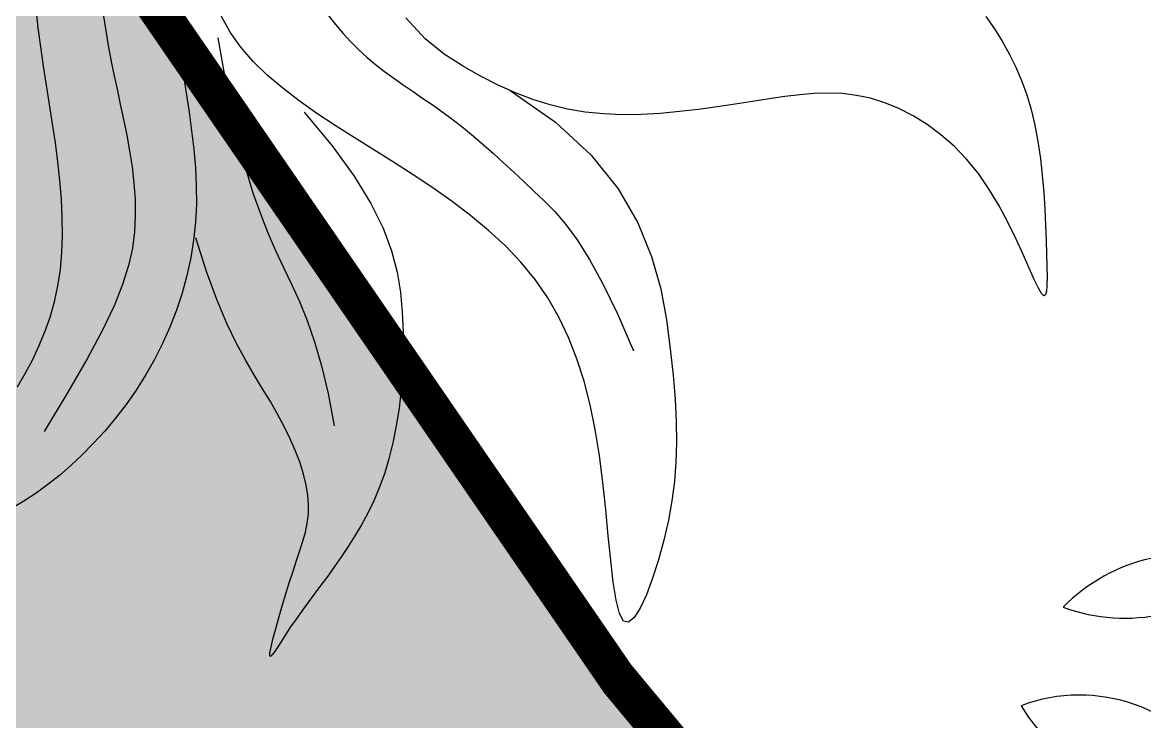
# Model space of a CAD drawing. Header units: millimetres. Extents: x -1030105 to 906887, y -616134 to 1220667.
# Drawn here: x -103671 to -102164, y 506768 to 507707 of the extents above; entities that cross this region are included whole.
import ezdxf

# ---------------------------------------------------------------- set-up
doc = ezdxf.new("R2010")
doc.units = ezdxf.units.MM
doc.header["$MEASUREMENT"] = 0
doc.linetypes.add('DASH', pattern=[0.35, 0.25, -0.1])
doc.linetypes.add('DASHED', pattern=[0.75, 0.5, -0.25])
doc.layers.add('A-Furniture', color=143, linetype='Continuous')
doc.layers.add('A-Tree', color=98, linetype='Continuous')
doc.layers.add('A-Wall', color=6, linetype='Continuous', lineweight=9)

# ---------------------------------------------------------------- blocks, each defined once
blk = doc.blocks.new('FUR')
at = {"layer": 'A-Furniture', "color": 8, "linetype": 'DASH', "ltscale": 50}
blk.add_open_spline([(-52657.18174468336, -15419.7190256638), (-53684.68530343773, -15761.4550650951), (-55944.28394347202, -15850.41732849472), (-58636.63205547673, -13705.47419053549), (-59018.49773840173, -10052.23631551804), (-57876.11176995137, -7685.960731683532), (-56880.61459291968, -6548.248811861849), (-56782.67322703003, -6441.870720701991)], degree=3, knots=[18289.98314026606, 18289.98314026606, 18289.98314026606, 18289.98314026606, 21462.80248467822, 24520.47386172318, 27657.55730020549, 31678.73250156143, 32103.72514403899, 32103.72514403899, 32103.72514403899, 32103.72514403899], dxfattribs=at)
blk = doc.blocks.new('12PPLT06')
at = {"color": 0, "linetype": 'ByBlock'}
for centre, radius, start, end in [((-0.4032495304211281, 0.08753425302614914), 0.08471958333333332, 69.72013800043797, 135.6489100009364), ((-0.4344656137544618, 0.2262255863594476), 0.08471958333333332, 249.720138000438, 315.6489100009364), ((-0.4559597804211464, 0.02465575302611001), 0.07996766666666667, 30.9482359987117, 110.5783939994005), ((-0.4154846970877699, 0.1406452530261504), 0.07996766666666667, 210.9482359987117, 290.5783939994005)]:
    blk.add_arc(centre, radius, start, end, dxfattribs=at)
blk = doc.blocks.new('CAY8')
at = {"color": 0, "linetype": 'ByBlock'}
for p, q in [((587.594332094699, 482.7274387717353), (594.6653872682818, 484.0883997266083)), ((594.6653872682818, 484.0883997266083), (601.9992217712806, 485.0742105147965)), ((601.9992217712806, 485.0742105147965), (609.6396320906588, 485.6723661802625)), ((609.6396320906588, 485.6723661802625), (617.6001742562166, 485.8828667590224)), ((617.6001742562166, 485.8828667590224), (625.7734424629471, 485.7557322617886)), ((625.7734424629471, 485.7557322617886), (634.0217904492038, 485.3534876913272)), ((634.0217904492038, 485.3534876913272), (642.2075719525546, 484.7386580511247)), ((642.2075719525546, 484.7386580511247), (650.193140710895, 483.9737683440781)), ((650.193140710895, 483.9737683440781), (657.8408504617928, 483.1213435736081)), ((567.5198776778652, 476.5187044715731), (574.0653737866178, 478.9300861875254)), ((574.0653737866178, 478.9300861875254), (580.7422597632412, 481.0038326065423)), ((580.7422597632412, 481.0038326065423), (587.594332094699, 482.7274387717353)), ((657.8408504617928, 483.1213435736081), (665.0130549436017, 482.2439087430048)), ((665.0130549436017, 482.2439087430048), (671.5721078933657, 481.4039888552961)), ((671.5721078933657, 481.4039888552961), (677.3834913730698, 480.6474355832634)), ((677.3834913730698, 480.6474355832634), (682.3252007419742, 479.9534072779807)), ((682.3252007419742, 479.9534072779807), (686.2783596820536, 479.2843889587693)), ((686.2783596820536, 479.2843889587693), (689.1240918758067, 478.6028656467188)), ((689.1240918758067, 478.6028656467188), (690.7435210063868, 477.8713223612158)), ((554.6478691141547, 470.7330549730123), (561.0619749493653, 473.7821924145919)), ((561.0619749493653, 473.7821924145919), (567.5198776778652, 476.5187044715731)), ((682.6484609031413, 473.6936077879818), (676.8276924507754, 472.1419452095815)), ((687.0552268439442, 475.0014228683376), (682.6484609031413, 473.6936077879818)), ((689.8279648078915, 476.1081159517871), (687.0552268439442, 475.0014228683376)), ((691.0177707562925, 477.0522441228259), (689.8279648078915, 476.1081159517871)), ((690.7435210063868, 477.8713223612158), (691.0177707562925, 477.0522441228259)), ((662.0953712942155, 468.1320071383034), (653.7594302318776, 465.5861964342712)), ((669.8807273076109, 470.3026675283127), (662.0953712942155, 468.1320071383034)), ((676.8276924507754, 472.1419452095815), (669.8807273076109, 470.3026675283127)), ((645.1607099419507, 462.6214678108681), (636.5870162451993, 459.1940536630736)), ((653.7594302318776, 465.5861964342712), (645.1607099419507, 462.6214678108681)), ((636.5870162451993, 459.1940536630736), (628.3261549623876, 455.2601863848849)), ((628.3261549623876, 455.2601863848849), (620.6200498271082, 450.7948559098168)), ((620.6200498271082, 450.7948559098168), (613.5270962238737, 445.8480823284062)), ((613.5270962238737, 445.8480823284062), (607.0598074487807, 440.4886432690055)), ((607.0598074487807, 440.4886432690055), (601.2306967988425, 434.7853163603595)), ((601.2306967988425, 434.7853163603595), (596.0522775698282, 428.8068792310823)), ((596.0522775698282, 428.8068792310823), (591.5370630591442, 422.6221095103774)), ((591.5370630591442, 422.6221095103774), (587.6975665629525, 416.2997848269242)), ((587.6975665629525, 416.2997848269242), (584.5463013778735, 409.9086828090094)), ((584.5463013778735, 409.9086828090094), (582.0790964049247, 403.4967393815768)), ((582.0790964049247, 403.4967393815768), (580.2250429638898, 397.0285236498476)), ((580.2250429638898, 397.0285236498476), (578.8965479783601, 390.4477630155689)), ((578.8965479783601, 390.4477630155689), (578.0060183729747, 383.6981848801606)), ((578.0060183729747, 383.6981848801606), (577.465861071194, 376.7235166445189)), ((577.465861071194, 376.7235166445189), (577.1884829970022, 369.467485710129)), ((577.1884829970022, 369.467485710129), (577.0862910754313, 361.8738194786729)), ((577.0862910754313, 361.8738194786729), (577.0716922290903, 353.8862453512429)), ((577.0716922290903, 353.8862453512429), (577.0612644822559, 345.4745428444894)), ((577.0612644822559, 345.4745428444894), (576.9882702519917, 336.7126999365737)), ((576.9882702519917, 336.7126999365737), (576.7901430567017, 327.700756720953)), ((576.7901430567017, 327.700756720953), (576.4043164121704, 318.5387532918703)), ((576.4043164121704, 318.5387532918703), (575.7682238371945, 309.326729741997)), ((575.7682238371945, 309.326729741997), (574.8192988474275, 300.1647261651178)), ((574.8192988474275, 300.1647261651178), (573.4949749608804, 291.1527826548208)), ((642.7161815662275, 294.4207004401924), (658.8035235170482, 296.2841502324536)), ((658.8035235170482, 296.2841502324536), (673.9072955171887, 296.67846155794)), ((673.9072955171887, 296.67846155794), (687.8560778239207, 296.2631734687548)), ((687.8560778239207, 296.2631734687548), (700.539868047048, 295.5795651804237)), ((573.4949749608804, 291.1527826548208), (571.732685694582, 282.3909393048907)), ((608.2764667831962, 283.6482292404489), (625.8166894076512, 290.4285731269574)), ((625.8166894076512, 290.4285731269574), (642.7161815662275, 294.4207004401924)), ((700.539868047048, 295.5795651804237), (712.0943332042098, 294.6958765577747)), ((712.0943332042098, 294.6958765577747), (722.7165576653806, 293.562087627879)), ((722.7165576653806, 293.562087627879), (732.6036258015174, 292.1281784167604)), ((732.6036258015174, 292.1281784167604), (741.9526219822674, 290.3441289522107)), ((741.9526219822674, 290.3441289522107), (750.960630577867, 288.1599192607118)), ((750.960630577867, 288.1599192607118), (759.8247359581601, 285.5255293693353)), ((759.8247359581601, 285.5255293693353), (768.7420224939724, 282.3909393048907)), ((571.732685694582, 282.3909393048907), (569.4776853887179, 273.9521420292895)), ((590.2669334361799, 273.4201297277777), (608.2764667831962, 283.6482292404489)), ((768.7420224939724, 282.3909393048907), (777.8068612795269, 278.7457282765408)), ((667.3650333104542, 273.9266104072613), (685.9874255370687, 278.6561099316841)), ((777.8068612795269, 278.7457282765408), (786.7027703078074, 274.737872222142)), ((786.7027703078074, 274.737872222142), (795.0105542958499, 270.5549462615763)), ((569.4776853887179, 273.9521420292895), (566.706511675382, 265.8009600220339)), ((571.9595091088722, 259.0847355350725), (590.2669334361799, 273.4201297277777)), ((639.5177345782595, 264.8552672918249), (652.0305097563269, 269.3315399567673)), ((652.0305097563269, 269.3315399567673), (667.3650333104542, 273.9266104072613)), ((795.0105542958499, 270.5549462615763), (802.3110179612795, 266.3845255157084)), ((566.706511675382, 265.8009600220339), (563.403523010611, 257.8748682994792)), ((629.3605874785153, 260.4821611256284), (639.5177345782595, 264.8552672918249)), ((802.3110179612795, 266.3845255157084), (808.1849660212629, 262.4141851040931)), ((553.5256135442633, 239.9825076100988), (571.9595091088722, 259.0847355350725)), ((621.0929481598159, 256.1965901705207), (629.3605874785153, 260.4821611256284)), ((808.1849660212629, 262.4141851040931), (812.2132031925739, 258.8315001471365)), ((812.2132031925739, 258.8315001471365), (813.9765341935581, 255.8240457647862)), ((563.403523010611, 257.8748682994792), (559.5530778494594, 250.111341876147)), ((614.2486963257343, 251.982923138059), (621.0929481598159, 256.1965901705207)), ((696.6977635651001, 252.9958352978738), (685.5202619236097, 251.3118273207965)), ((708.3194869808376, 254.0796027510751), (696.6977635651001, 252.9958352978738)), ((720.4042020650031, 254.6131496894759), (708.3194869808376, 254.0796027510751)), ((732.970678711712, 254.646496123265), (720.4042020650031, 254.6131496894759)), ((745.9594787452534, 254.2505037547762), (732.970678711712, 254.646496123265)), ((758.998331711331, 253.5794010555783), (745.9594787452534, 254.2505037547762)), ((771.6367590859536, 252.8082581888611), (758.998331711331, 253.5794010555783)), ((783.4242823446057, 252.1121453185351), (771.6367590859536, 252.8082581888611)), ((813.0557637403344, 253.5793970774484), (809.176642185741, 252.2246883244825)), ((813.9765341935581, 255.8240457647862), (813.0557637403344, 253.5793970774484)), ((559.5530778494594, 250.111341876147), (555.1395346471127, 242.4478557672792)), ((602.9658739227034, 243.7087756922792), (608.3617116789919, 247.8255287414377)), ((608.3617116789919, 247.8255287414377), (614.2486963257343, 251.982923138059)), ((674.768212162775, 248.9775588086068), (664.4228443875636, 245.94300975236)), ((685.5202619236097, 251.3118273207965), (674.768212162775, 248.9775588086068)), ((793.9104229639506, 251.6661326085759), (783.4242823446057, 252.1121453185351)), ((802.6447024187528, 251.645290222632), (793.9104229639506, 251.6661326085759)), ((809.176642185741, 252.2246883244825), (802.6447024187528, 251.645290222632)), ((555.1395346471127, 242.4478557672792), (550.1472518593455, 234.8218849881177)), ((597.6763991865755, 239.6180747956769), (602.9658739227034, 243.7087756922792)), ((654.4653887045806, 242.1581601421294), (644.8770752198416, 237.5729899672024)), ((664.4228443875636, 245.94300975236), (654.4653887045806, 242.1581601421294)), ((592.4338493132327, 235.5430052235988), (597.6763991865755, 239.6180747956769)), ((644.8770752198416, 237.5729899672024), (635.6380912640761, 232.1635313153329)), ((550.1472518593455, 234.8218849881177), (544.5605879411469, 227.1709045539701)), ((582.1771172279059, 227.4022451093351), (587.2601225703202, 231.4741882397811)), ((587.2601225703202, 231.4741882397811), (592.4338493132327, 235.5430052235988)), ((635.6380912640761, 232.1635313153329), (626.7244530694898, 226.0100246610036)), ((544.5605879411469, 227.1709045539701), (538.3639013486845, 219.4323894800127)), ((577.2067315547483, 223.3177970961278), (582.1771172279059, 227.4022451093351)), ((626.7244530694898, 226.0100246610036), (618.1111340941807, 219.2187625757888)), ((572.3708638193439, 219.2114654640263), (577.2067315547483, 223.3177970961278)), ((538.3639013486845, 219.4323894800127), (531.3712998134743, 211.5857308376526)), ((563.1902752389233, 210.8956364022106), (567.6914122912367, 215.0738714780764)), ((567.6914122912367, 215.0738714780764), (572.3708638193439, 219.2114654640263)), ((618.1111340941807, 219.2187625757888), (609.7731077955923, 211.8960376322448)), ((531.3712998134743, 211.5857308376526), (522.7158881751693, 203.7779839217783)), ((558.8794445808107, 206.67415503353), (563.1902752389233, 210.8956364022106)), ((609.7731077955923, 211.8960376322448), (601.685347631299, 204.1481424011599)), ((554.7312868282697, 202.4339163039713), (558.8794445808107, 206.67415503353)), ((522.7158881751693, 203.7779839217783), (511.3605205499498, 196.1981200852115)), ((550.7082621431055, 198.2061826785084), (554.7312868282697, 202.4339163039713)), ((601.685347631299, 204.1481424011599), (593.8228270586133, 196.0813694550907)), ((542.8874526185264, 189.9132805975405), (546.7728306863373, 194.0222166211988)), ((546.7728306863373, 194.0222166211988), (550.7082621431055, 198.2061826785084)), ((593.8228270586133, 196.0813694550907), (586.1605195357643, 187.8020113652838)), ((539.0145881010194, 185.9106370718528), (542.8874526185264, 189.9132805975405)), ((535.1166972952287, 182.0455485089788), (539.0145881010194, 185.9106370718528)), ((586.1605195357643, 187.8020113652838), (578.673398519999, 179.4163607037717)), ((527.0967202104603, 174.8447494718803), (531.1562403613225, 178.3492773735652)), ((531.1562403613225, 178.3492773735652), (535.1166972952287, 182.0455485089788)), ((578.673398519999, 179.4163607037717), (571.3333091195254, 171.0296679625408)), ((522.9058107503024, 171.5215439725525), (527.0967202104603, 174.8447494718803)), ((620.4375642523974, 171.8336456805282), (630.9038940549381, 172.8512409647756)), ((630.9038940549381, 172.8512409647756), (640.732045732324, 172.8746879023183)), ((640.732045732324, 172.8746879023183), (650.21608175435, 172.2134853624539)), ((650.21608175435, 172.2134853624539), (659.5906264314708, 171.1291963751883)), ((514.0046905295039, 165.3440702217722), (518.5522286375362, 168.360903385701)), ((518.5522286375362, 168.360903385701), (522.9058107503024, 171.5215439725525)), ((571.3333091195254, 171.0296679625408), (564.0995830446282, 162.743015314767)), ((596.4141203958152, 165.5780145948611), (609.0389938556928, 169.5124031800169)), ((609.0389938556928, 169.5124031800169), (620.4375642523974, 171.8336456805282)), ((659.5906264314708, 171.1291963751883), (668.8525514397279, 169.6916406191249)), ((668.8525514397279, 169.6916406191249), (677.939290295757, 167.9227019333794)), ((677.939290295757, 167.9227019333794), (686.7882765169797, 165.8442641574602)), ((504.2026129564201, 159.6667962019146), (509.2319130837441, 162.4522869904922)), ((509.2319130837441, 162.4522869904922), (514.0046905295039, 165.3440702217722)), ((564.0995830446282, 162.743015314767), (556.9284236551775, 154.6564428543661)), ((582.2688814030353, 159.7209810558943), (596.4141203958152, 165.5780145948611)), ((686.7882765169797, 165.8442641574602), (695.3369436209487, 163.4782111312688)), ((695.3369436209487, 163.4782111312688), (703.5227251242995, 160.8464266938554)), ((566.3092144078855, 151.6318036939501), (582.2688814030353, 159.7209810558943)), ((703.5227251242995, 160.8464266938554), (711.2830545445195, 157.9707946847939)), ((711.2830545445195, 157.9707946847939), (718.5553653985717, 154.8731989440512)), ((548.2410569418153, 141.0009836398622), (566.3092144078855, 151.6318036939501)), ((556.9284236551775, 154.6564428543661), (549.7760343121572, 146.8699906742713)), ((718.5553653985717, 154.8731989440512), (725.295861148481, 151.5760443354757)), ((725.295861148481, 151.5760443354757), (731.5358250360605, 148.1038198208644)), ((549.7760343121572, 146.8699906742713), (542.5986183759615, 139.4836988684638)), ((731.5358250360605, 148.1038198208644), (737.3253102470062, 144.4815353866161)), ((737.3253102470062, 144.4815353866161), (742.7143699678654, 140.7342010201774)), ((742.7143699678654, 140.7342010201774), (747.75305738512, 136.8868267071612)), ((542.5986183759615, 139.4836988684638), (535.3523792069846, 132.5976075303352)), ((747.75305738512, 136.8868267071612), (752.4914256846623, 132.9644224345557)), ((535.3523792069846, 132.5976075303352), (527.9935201661447, 126.3117567537356)), ((657.5963197916226, 128.5272384439686), (669.5074139600929, 130.0465977425574)), ((669.5074139600929, 130.0465977425574), (683.1265731094627, 131.040746439141)), ((683.1265731094627, 131.040746439141), (698.8010412199674, 131.3971393737538)), ((752.4914256846623, 132.9644224345557), (756.9795280529088, 128.9919981888906)), ((527.9935201661447, 126.3117567537356), (520.4782446139016, 120.7261866317949)), ((628.6389873761964, 121.9433485440113), (637.5093504791894, 124.3630686845008)), ((637.5093504791894, 124.3630686845008), (647.0460466244058, 126.5952137046497)), ((647.0460466244058, 126.5952137046497), (657.5963197916226, 128.5272384439686)), ((756.9795280529088, 128.9919981888906), (761.2674176760793, 124.9945639567613)), ((761.2674176760793, 124.9945639567613), (765.3978483173214, 120.9981718165309)), ((520.4782446139016, 120.7261866317949), (512.7601489992176, 115.9315584857559)), ((611.5082843779692, 116.9913635450157), (620.0877133358463, 119.4485984439325)), ((620.0877133358463, 119.4485984439325), (628.6389873761964, 121.9433485440113)), ((765.3978483173214, 120.9981718165309), (769.3843760482141, 117.0330422147472)), ((512.7601489992176, 115.9315584857559), (504.7824021252618, 111.9810185461702)), ((592.976092570274, 112.5395797504552), (602.5659698705513, 114.671683977258)), ((602.5659698705513, 114.671683977258), (611.5082843779692, 116.9913635450157)), ((719.418782861454, 113.3232288443778), (713.7612086518802, 112.4770566135794)), ((724.7697813054638, 113.7692407009545), (719.418782861454, 113.3232288443778)), ((729.7672791215173, 113.7900821231106), (724.7697813054638, 113.7692407009545)), ((734.3898994274514, 113.3711639090634), (729.7672791215173, 113.7900821231106)), ((738.7184572647693, 112.5395802906951), (734.3898994274514, 113.3711639090634)), ((769.3843760482141, 117.0330422147472), (773.2332575170021, 113.1304376897915)), ((773.2332575170021, 113.1304376897915), (776.9507493716683, 109.3216207801106)), ((504.7824021252618, 111.9810185461702), (496.4855658846882, 108.9183342711131)), ((542.6976775248131, 106.6372158514368), (557.5994449545706, 107.6438689155566)), ((557.5994449545706, 107.6438689155566), (570.7649940079373, 108.9881572398099)), ((570.7649940079373, 108.9881572398099), (582.4664885814509, 110.6325658444348)), ((582.4664885814509, 110.6325658444348), (592.976092570274, 112.5395797504552)), ((695.4182800483923, 107.7876782780386), (689.0036513964897, 105.590965152669)), ((701.7140323831209, 109.6842712699818), (695.4182800483923, 107.7876782780386)), ((707.8439835382833, 111.2557340686926), (701.7140323831209, 109.6842712699818)), ((713.7612086518802, 112.4770566135794), (707.8439835382833, 111.2557340686926)), ((742.8593156533043, 111.3328463582384), (738.7184572647693, 112.5395802906951)), ((746.9188376139373, 109.788477202057), (742.8593156533043, 111.3328463582384)), ((751.0033861678112, 107.9439879128422), (746.9188376139373, 109.788477202057)), ((755.2193243358724, 105.8368935804992), (751.0033861678112, 107.9439879128422)), ((776.9507493716683, 109.3216207801106), (780.5431082608502, 105.6378540244132)), ((506.5968319542317, 105.7868754246101), (525.7875278233714, 106.0057130281293)), ((525.7875278233714, 106.0057130281293), (542.6976775248131, 106.6372158514368)), ((682.5170712893469, 103.1191419540064), (675.9387270072057, 100.4045132945193)), ((689.0036513964897, 105.590965152669), (682.5170712893469, 103.1191419540064)), ((759.6730151386746, 103.5047092956538), (755.2193243358724, 105.8368935804992)), ((764.4708215968367, 100.9849501483423), (759.6730151386746, 103.5047092956538)), ((780.5431082608502, 105.6378540244132), (784.0165908324652, 102.110399960884)), ((668.9818555041948, 97.508561993267), (661.292956151703, 94.50006542072697)), ((675.9387270072057, 100.4045132945193), (668.9818555041948, 97.508561993267)), ((769.6669679956922, 98.32555204458367), (764.4708215968367, 100.9849501483423)), ((775.1071236775333, 95.61613415197098), (769.6669679956922, 98.32555204458367)), ((784.0165908324652, 102.110399960884), (787.3774537347581, 98.77052112777346)), ((787.3774537347581, 98.77052112777346), (790.6319536168903, 95.64948006398663)), ((652.5185283224291, 91.4478009481627), (642.3050713880239, 88.4205459463792)), ((661.292956151703, 94.50006542072697), (652.5185283224291, 91.4478009481627)), ((780.5848192492358, 92.95673645342504), (775.1071236775333, 95.61613415197098)), ((785.893585317348, 90.4473989318667), (780.5848192492358, 92.95673645342504)), ((790.6319536168903, 95.64948006398663), (793.7623633073836, 92.78166554699601)), ((793.7623633073836, 92.78166554699601), (796.6550203635288, 90.2139713104425)), ((492.0923560155297, 87.00123091301248), (501.8876595198544, 86.70423697283877)), ((501.8876595198544, 86.70423697283877), (511.5265465127104, 86.59481815261279)), ((511.5265465127104, 86.59481815261279), (521.012145267372, 86.5791868928518)), ((521.012145267372, 86.5791868928518), (530.3481054702952, 86.56876605283651)), ((530.3481054702952, 86.56876605283651), (539.5401624579117, 86.49582017246757)), ((539.5401624579117, 86.49582017246757), (548.5945729805553, 86.29782421243908)), ((548.5945729805553, 86.29782421243908), (557.5175937874465, 85.91225313206996)), ((642.3050713880239, 88.4205459463792), (630.2990847209239, 85.487077786378)), ((790.8269524882217, 88.18816157067522), (785.893585317348, 90.4473989318667)), ((795.17845136906, 86.27906435290242), (790.8269524882217, 88.18816157067522)), ((798.7416125660839, 84.8201472613382), (795.17845136906, 86.27906435290242)), ((796.6550203635288, 90.2139713104425), (799.172278522894, 87.99641732771306)), ((799.172278522894, 87.99641732771306), (801.176491522916, 86.17902357186722)), ((801.176491522916, 86.17902357186722), (802.5300131012282, 84.81181001596451)), ((557.5175937874465, 85.91225313206996), (566.3154816289189, 85.27658189172689)), ((566.3154816289189, 85.27658189172689), (574.9944932542585, 84.32828545105622)), ((574.9944932542585, 84.32828545105622), (583.560885413799, 83.00483876996623)), ((583.560885413799, 83.00483876996623), (592.020914856761, 81.24371680849617)), ((592.020914856761, 81.24371680849617), (600.3756244344568, 78.99698369736325)), ((616.1470676923218, 82.716173839357), (599.4955196749816, 80.17661147579383)), ((630.2990847209239, 85.487077786378), (616.1470676923218, 82.716173839357)), ((801.3099666859725, 83.9114502790344), (798.7416125660839, 84.8201472613382)), ((802.7343969452213, 83.62800339629212), (801.3099666859725, 83.9114502790344)), ((802.5300131012282, 84.81181001596451), (803.0951969961843, 83.94479663306447)), ((803.0951969961843, 83.94479663306447), (802.7343969452213, 83.62800339629212)), ((600.3756244344568, 78.99698369736325), (608.6052014014585, 76.27506025281218)), ((608.6052014014585, 76.27506025281218), (616.6846191144305, 73.10295646097984)), ((616.6846191144305, 73.10295646097984), (624.5888509292508, 69.5056823083305)), ((624.5888509292508, 69.5056823083305), (632.2928702020599, 65.50824778145943)), ((632.2928702020599, 65.50824778145943), (639.7716502886051, 61.13566286689638)), ((639.7716502886051, 61.13566286689638), (647.0001645456814, 56.41293755117113)), ((508.9336890305221, 53.50656415098092), (516.0652245287511, 53.80772651761981)), ((516.0652245287511, 53.80772651761981), (523.2843527981695, 54.17141374007952)), ((523.2843527981695, 54.17141374007952), (530.6223570299717, 54.56636324311148)), ((530.6223570299717, 54.56636324311148), (538.1000926924189, 54.95453892412661)), ((538.1000926924189, 54.95453892412661), (545.6967043680652, 55.27081057123905)), ((545.6967043680652, 55.27081057123905), (553.380908916728, 55.44327444627015)), ((553.380908916728, 55.44327444627015), (561.1214231981594, 55.40002680946964)), ((561.1214231981594, 55.40002680946964), (568.8869640731591, 55.06916392200401)), ((568.8869640731591, 55.06916392200401), (576.6462484009553, 54.37878204497429)), ((576.6462484009553, 54.37878204497429), (584.3679930420203, 53.25697743987439)), ((647.0001645456814, 56.41293755117113), (653.9533863285778, 51.36508182120633)), ((487.7518072587573, 53.29085193978426), (494.8082635864575, 53.21686428701105)), ((494.8082635864575, 53.21686428701105), (501.8584631135982, 53.29918921586977)), ((501.8584631135982, 53.29918921586977), (508.9336890305221, 53.50656415098092)), ((584.3679930420203, 53.25697743987439), (592.020914856761, 51.63184636701953)), ((592.020914856761, 51.63184636701953), (599.6373399369932, 49.39605422449131)), ((599.6373399369932, 49.39605422449131), (607.5040313038353, 46.30054295619811)), ((653.9533863285778, 51.36508182120633), (660.6083745520609, 46.02023193248351)), ((607.5040313038353, 46.30054295619811), (615.9713612101423, 42.06082364263602)), ((660.6083745520609, 46.02023193248351), (666.9505303616697, 40.41902922185727)), ((615.9713612101423, 42.06082364263602), (625.3897019096203, 36.39240736475949)), ((666.9505303616697, 40.41902922185727), (672.9673404604564, 34.60524129336591)), ((625.3897019096203, 36.39240736475949), (636.1094256544038, 29.01080520345749)), ((672.9673404604564, 34.60524129336591), (678.646291551735, 28.62263575360157)), ((636.1094256544038, 29.01080520345749), (648.480904698461, 19.63152823850578)), ((678.646291551735, 28.62263575360157), (683.9748703394089, 22.51498020712643)), ((488.2606731315045, 21.4781046956723), (479.1947918843962, 21.89389687893163)), ((683.9748703394089, 22.51498020712643), (688.9405635263993, 16.32604225968134)), ((497.4516871415562, 21.24988744776238), (488.2606731315045, 21.4781046956723)), ((506.7302941261241, 21.15297268487666), (497.4516871415562, 21.24988744776238)), ((516.0589542971084, 21.13108795518383), (506.7302941261241, 21.15297268487666)), ((525.4001278657543, 21.12796080750741), (516.0589542971084, 21.13108795518383)), ((534.716275044224, 21.08731879047446), (525.4001278657543, 21.12796080750741)), ((543.9698560446795, 20.95288945251559), (534.716275044224, 21.08731879047446)), ((553.1243738276553, 20.67152656995495), (543.9698560446795, 20.95288945251559)), ((562.1475023521507, 20.20258882486269), (553.1243738276553, 20.67152656995495)), ((571.0079583255374, 19.50856112694055), (562.1475023521507, 20.20258882486269)), ((579.6744584563003, 18.5519283862177), (571.0079583255374, 19.50856112694055)), ((588.115719451549, 17.29517551206845), (579.6744584563003, 18.5519283862177)), ((596.3004580194411, 15.70078741419456), (588.115719451549, 17.29517551206845)), ((648.480904698461, 19.63152823850578), (662.8545112940574, 7.970087551513643)), ((688.9405635263993, 16.32604225968134), (693.5308578166096, 10.09958951661429)), ((604.1973908680684, 13.73124900269067), (596.3004580194411, 15.70078741419456)), ((611.7752347048681, 11.34904518647272), (604.1973908680684, 13.73124900269067)), ((619.012091218452, 8.53020798578109), (611.7752347048681, 11.34904518647272)), ((625.9236020216067, 5.304957859016213), (619.012091218452, 8.53020798578109)), ((662.8545112940574, 7.970087551513643), (679.580617695161, -6.258005777743165)), ((693.5308578166096, 10.09958951661429), (697.7332399130264, 3.879389582880322)), ((632.5347937070492, 1.717062374593297), (625.9236020216067, 5.304957859016213)), ((638.8706928684132, -2.189710898941485), (632.5347937070492, 1.717062374593297)), ((697.7332399130264, 3.879389582880322), (701.543538717453, -2.305379137169439)), ((644.9563260979576, -6.371594392976476), (638.8706928684132, -2.189710898941485)), ((701.543538717453, -2.305379137169439), (704.990951921196, -8.483895047493206)), ((650.8167199897744, -10.78482053876905), (644.9563260979576, -6.371594392976476)), ((704.990951921196, -8.483895047493206), (708.1130194145098, -14.69992575343895)), ((656.4769011361877, -15.38562176764208), (650.8167199897744, -10.78482053876905)), ((708.1130194145098, -14.69992575343895), (710.9472810867319, -20.99723886035463)), ((710.9472810867319, -20.99723886035463), (713.5312768271997, -27.4196019740466))]:
    blk.add_line(p, q, dxfattribs=at)
blk = doc.blocks.new('CÂY')
at = {"layer": 'A-Tree', "color": 8, "ltscale": 10, "xscale": 2.803183510899544, "yscale": 2.803183510899544, "zscale": 2.803183510899544, "rotation": 279.0824280019125}
blk.add_blockref('CAY8', (-14732.21739931472, -69.75649958464783), dxfattribs=at)
at = {"layer": 'A-Tree', "color": 8, "ltscale": 10, "xscale": 2800, "yscale": 2800, "zscale": 2800}
blk.add_blockref('12PPLT06', (-11781.32227156353, -2600.478554963483), dxfattribs=at)
blk = doc.blocks.new('BỐ TRÍ LAY OUT')
at = {"layer": 'A-Furniture', "color": 3}
for name, p in [('CÂY', (4286.75486311756, 4469.288343299762)), ('FUR', (48783.7433631176, 18654.71482977469))]:
    blk.add_blockref(name, p, dxfattribs=at)
blk = doc.blocks.new('TƯỜNG KIẾN TRÚC')
at = {"color": 0, "const_width": 50}
blk.add_lwpolyline([(-57246.21905261721, -42602.37068987137), (-59409.74643573305, -42969.45567016874, 0.3659412979444954), (-61135.38700251374, -45121.87329179677, 0.0450071005246337), (-60690.77560484735, -49470.92558191495, 0.1620892894414481), (-56830.91708503431, -56364.14356976992, 0.1933850795687879), (-54279.94149597501, -57092.5587343435, 0.2015619879370782), (-51129.45223710453, -55388.36867325811, 392.1318763364482)], format="xyb", dxfattribs=at)
blk = doc.blocks.new('KIẾN TRÚC')
h = blk.add_hatch(color=9)
h.dxf.hatch_style = 1
edge = h.paths.add_edge_path(flags=16)
edge.add_line((62281.95049999998, 27412.02927138517), (55232.82389649404, 27412.02927138505))
edge.add_arc((32545.50878812408, 30716.66293956665), 22926.72829924391, 284.53695158247865, 351.7125813344091, ccw=False)
edge.add_line((38300.21700792988, 8523.911784915952), (13217.51784992669, 8523.911784910597))
edge.add_arc((23753.10182550838, 24110.84943410289), 18813.58963585476, 227.7677182561868, 235.9442986410003, ccw=False)
edge.add_arc((7788.819823088517, 12733.3910908635), 4187.039666959467, 236.0590124962323, 322.4360737019827, ccw=False)
edge.add_arc((13873.5970987339, 18503.25729619298), 12505.26566685072, 190.8327360748526, 227.6605687844487, ccw=False)
edge.add_arc((25477.52443721271, 20792.18331255531), 24332.69085544715, 180.6832153365221, 190.991126688788, ccw=False)
edge.add_arc((3282.93561756362, 20557.21277457592), 2137.084471138149, 101.08076224722828, 181.479400931386, ccw=False)
edge.add_line((2872.204064266523, 22654.45611475036), (4986.06665855035, 23013.11448664329))
edge.add_arc((28039.69241930227, 24288.4119512235), 23088.87273861522, 153.2014320220877, 183.1663029992741, ccw=False)
edge.add_arc((10232.26976538847, 40544.64471371844), 6483.106001901682, 182.8401094538115, 244.3962742115525, ccw=False)
edge.add_arc((-6425.00274742386, 39970.86676714511), 10185.26120742048, 1.420812516492314, 26.70695635716553)
edge.add_arc((10590.58143904217, 49414.25633883046), 9292.69259551461, 144.7133172211654, 211.5754885360199, ccw=False)
edge.add_arc((-12326.15115191392, 64090.21360378864), 17935.64217367859, 328.7375359512051, 356.1899532233969)
edge.add_arc((16735.32676788772, 62308.59922571364), 11181.04393981935, 84.1243873636841, 176.9761863570094, ccw=False)
edge.add_arc((20708.98128665387, 99752.52490135818), 26473.21942281876, 263.8653720447036, 288.4869561324928)
edge.add_arc((35667.35201082098, 54479.70646712999), 21207.13938727637, 73.35106851793267, 108.03023985438841, ccw=False)
edge.add_arc((44765.46109434243, 84516.17499720305), 10177.42256554817, 252.7258710955127, 285.7130125077479)
edge.add_arc((49658.99676799333, 68415.98596348311), 6655.601145545619, 49.49953772748103, 108.7311152981473, ccw=False)
edge.add_arc((48035.04809900769, 66009.84854850778), 9545.540963997893, -2.328829575281418, 51.46764420018991, ccw=False)
edge.add_line((57572.70516659174, 65621.96975748474), (49483.50000000001, 65623.9117849106))
edge.add_line((49483.50000000001, 65623.9117849106), (62281.95049999965, 65623.9117849191))
edge.add_line((62281.95049999965, 65623.9117849191), (62281.95049999998, 27412.02927138517))
h.paths.add_polyline_path([(0, 77895.5), (64428.50000000001, 77895.5), (64428.50000000001, -0.577250000089407), (-1.792749999687658, 0.577250000089407)])
at = {"layer": 'A-Wall'}
blk.add_blockref('TƯỜNG KIẾN TRÚC', (62285.79396247002, 65615.61311326921), dxfattribs=at)

msp = doc.modelspace()

# ---------------------------------------------------------------- linework, layer by layer
at = {"color": 1, "linetype": 'DASHED', "ltscale": 1000, "const_width": 50}
msp.add_lwpolyline([(-95670.36382637039, 506057.7127576224, -0.1976179126471055), (-98776.4909959755, 504407.8530505756, -0.1933850795687879), (-101327.4665850348, 505136.2682151492, -0.1620892894414481), (-105187.3251048478, 512029.4862030041, -0.0450071005246337), (-105631.9365025142, 516378.5384931223, -0.3659412979444954), (-103906.2959357335, 518530.9561147504), (-101743.9030274843, 518897.8486090698, -0.1357393945070406), (-99338.88206733699, 530570.340333024, -0.2750178852905023), (-103021.3730096331, 536099.9135275302, 0.1107814983251507), (-104104.8374997806, 540424.9028483479, -0.3003100923854334), (-103773.2822078853, 550658.8466900261, 0.1203599662960986), (-101208.6497629923, 558774.9105705839, -0.4288681078624456), (-88898.57935298752, 569307.4033231586, 0.107847157214301), (-77675.15854412533, 570521.9329957211, -0.1524819869208155), (-65035.16077594279, 570674.3053047663, 0.1449358142641596), (-59256.79872041271, 570595.5800135372, -0.2643588036035894), (-52796.99522499467, 569353.4099046133, -0.2237263001650759), (-49205.79483340826, 561498.4697574847), (-44496.54950000049, 561500.4117849191), (-44496.54950000002, 523288.5292713851), (-51545.67610350606, 523288.5292713851, -0.3011393681377011), (-68478.28299209109, 504400.4117849106), (-93560.98215007345, 504400.4117849106, -0.03627546227429911), (-95670.36382637039, 506057.7127576224)], format="xyb", dxfattribs=at)

# ---------------------------------------------------------------- block references
at = {"color": 3}
for name, p in [('KIẾN TRÚC', (-106778.5, 495876.5)), ('BỐ TRÍ LAY OUT', (-93480.29286311776, 504642.1131132607))]:
    msp.add_blockref(name, p, dxfattribs=at)

doc.saveas('drawing.dxf')
